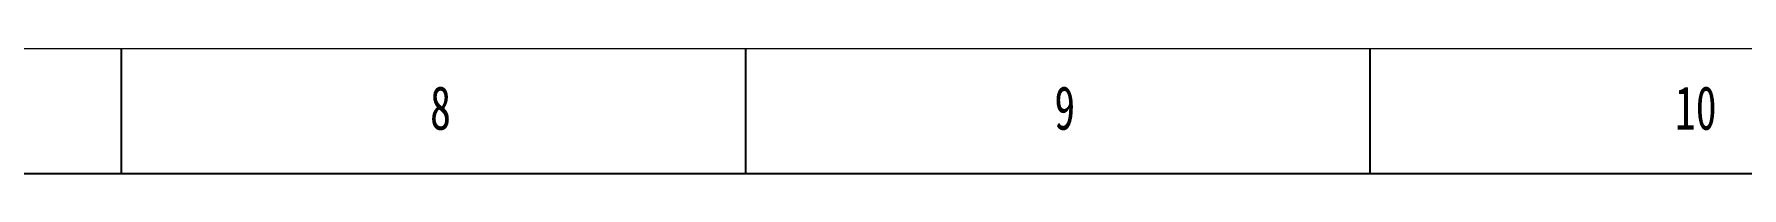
# Model space of a CAD drawing. Header units: millimetres. Extents: x 0 to 1189, y 0 to 841.
# Drawn here: x 345 to 481.8, y 0 to 10 of the extents above; entities that cross this region are included whole.
import ezdxf

# ---------------------------------------------------------------- set-up
doc = ezdxf.new("R2010")
doc.units = ezdxf.units.MM
doc.layers.add('10', color=7, linetype='Continuous')
doc.layers.add('5', color=7, linetype='Continuous')
doc.styles.add('SLDTEXTSTYLE5', font='TXT', dxfattribs={"width": 0.7})

msp = doc.modelspace()

# ---------------------------------------------------------------- linework, layer by layer
at = {"layer": '5', "color": 7, "lineweight": 15}
msp.add_line((0, 10), (1179, 10), dxfattribs=at)
at = {"layer": '5'}
for p, q in [((352, 0), (352, 10)), ((402, 0), (402, 10)), ((452, 0), (452, 10))]:
    msp.add_line(p, q, dxfattribs=at)
at = {"layer": '5', "color": 7}
msp.add_line((0, 0), (1189, 0), dxfattribs=at)

# ---------------------------------------------------------------- texts
at = {"layer": '10', "char_height": 3.5, "attachment_point": 2, "style": 'SLDTEXTSTYLE5'}
for s, insert in [('8', (377.55, 7)), ('9', (427.55, 7)), ('10', (478.09, 7))]:
    msp.add_mtext(s, dxfattribs=dict(at, insert=insert))

doc.saveas('drawing.dxf')
